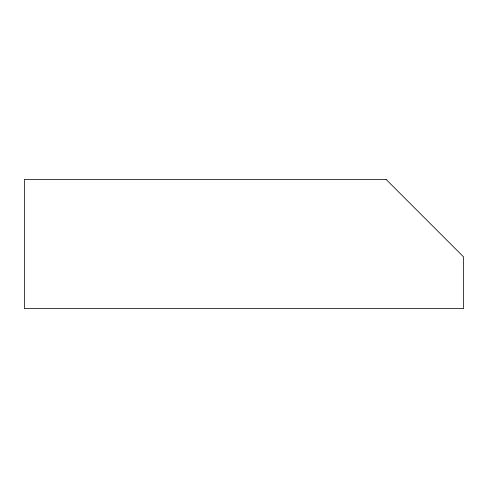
<?xml version="1.0" encoding="UTF-8"?>
<svg xmlns="http://www.w3.org/2000/svg" width="488" height="488" viewBox="0 0 488 488"><rect width="100%" height="100%" fill="white"/><g stroke="black" fill="none" stroke-linecap="round" stroke-linejoin="round"><path stroke-width="0.73" d="M386.093 179.413L24.4 179.413L24.4 308.587L463.6 308.587L463.6 256.92L386.093 179.413"/></g></svg>
